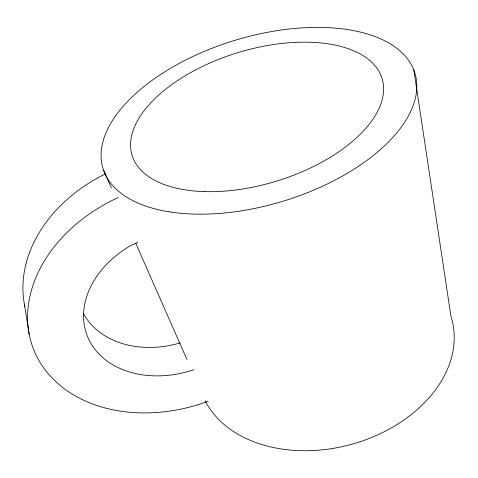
<?xml version="1.0" encoding="UTF-8"?>
<svg xmlns="http://www.w3.org/2000/svg" width="478" height="478" viewBox="0 0 478 478"><rect width="100%" height="100%" fill="white"/><g stroke="black" fill="none" stroke-linecap="round" stroke-linejoin="round"><path stroke-width="0.72" d="M137.76 242.442L131.133 245.351A92.146 70.057 -20.7 0 0 89.314 340.426A92.146 70.057 -20.7 0 0 193.871 369.721M103.612 170.186L111.434 187.962M135.806 243.332L186.946 359.54M24.545 305.036L29.188 334.283M413.811 69.818L450.969 316.412A130.458 94.471 -15.1 0 1 362.055 441.069A130.458 94.471 -15.1 0 1 205.164 400.893M180.194 342.881A88.561 69.131 -20.3 0 1 83.429 313.61M24.838 306.476A140.365 109.892 -20.2 0 1 105.608 173.837M208.061 401.311A146.089 111.416 -20.6 0 1 34.852 352.4A146.089 111.416 -20.6 0 1 118.287 197.504M170.025 211.951A163.076 83.961 -17 0 0 416.386 92.654A163.076 83.961 -17 0 0 190.549 57.611A163.076 83.961 -17 0 0 170.025 211.951M204.261 191.606A130.757 67.093 -17.1 0 0 383.081 82.712A130.757 67.093 -17.1 0 0 183.922 76.534A130.757 67.093 -17.1 0 0 204.261 191.606"/></g></svg>
